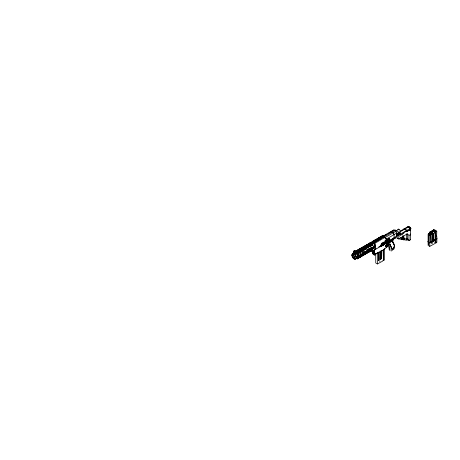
<?xml version="1.0" encoding="UTF-8"?>
<svg xmlns="http://www.w3.org/2000/svg" width="460" height="460" viewBox="0 0 460 460"><rect width="100%" height="100%" fill="white"/><g stroke="black" fill="none" stroke-linecap="round" stroke-linejoin="round"><path stroke-width="0.69" d="M387.291 244.72L387.291 245.795L386.906 246.019L386.906 244.944L387.291 244.72L386.135 245.065M381.288 246.037L375.199 249.51L374.779 248.952L375.055 249.113M380.84 246.209C380.828 245.232 381.443 246.577 381.725 245.784M381.133 245.801L381.719 246.065L381.944 245.657M381.277 245.6C381.363 244.559 382.386 246.353 382.818 245.151M381.57 245.191L381.719 244.708L382.593 245.565M381.863 244.789L382.013 244.3L383.059 245.048M382.151 244.381L382.507 243.748L383.49 244.726L382.507 243.748L380.449 246.652C379.258 246.192 382.49 243.035 383.646 242.667M382.133 243.558L383.353 244.645L382.674 245.358M369.265 249.314L369.633 249.469M371.076 248.273L371.444 248.429M388.43 246.06L388.338 245.094A2.599 1.501 -60 0 0 388.32 244.846M390.367 245.617L390.183 244.634L389.332 244.789L390.298 244.806L390.327 245.87M355.275 252.787L355.298 252.661A1.035 0.598 -60 0 0 355.517 252.034L355.867 252.39L355.333 252.827M397.026 238.044L397.032 236.003L396.738 236.095M358.012 256.766L358.006 256.841A2.95 1.702 60 0 1 356.212 257.876A2.95 1.702 60 0 1 354.131 258.784M358.081 256.726L358.075 256.801A2.95 1.702 60 0 1 356.281 257.836M388.412 245.421L388.349 245.881M385.417 245.939L385.612 245.41M356.178 252.592L354.131 254.127L354.062 254.869L356.845 252.937L356.845 251.844L356.08 251.959C355.407 249.538 352.797 252.908 354.131 254.127M357.914 256.72L364.815 252.574L357.874 256.542M364.78 252.557L357.874 256.703M367.109 251.453L366.787 251.476M372.985 247.917L373.531 247.624L373.06 247.894M392.759 238.809C391.293 243.668 392.61 237.262 393.432 238.797M392.828 238.958L393.133 239.234M393.547 238.999L393.547 239.079A0.983 0.569 -60 0 0 393.547 238.113L393.478 238.073A0.983 0.569 -60 0 1 393.478 239.039L392.725 239.131M393.829 239.154L392.092 240.724M394.41 246.433L394.128 248.837L391.138 251.051M430.951 232.587L431.02 232.628A1.575 0.908 60 0 1 431.428 234.617L430.951 232.587L435.051 230.299A1.575 0.908 60 0 1 435.459 232.288L435.309 231.719L435.729 231.478L435.902 239.286L434.706 239.717M388.326 245.347L388.97 246.123A1.972 1.138 -60 0 1 389.085 246.721L389.097 247.359L389.747 247.905A3.341 1.932 -60 0 1 389.896 248.687L390.011 250.671M365.395 252.557L365.987 252.511A0.592 0.339 -60 0 0 366.005 251.603L365.803 251.528A0.581 0.397 -70.8 0 0 365.424 251.896L365.418 252.068A0.592 0.339 -60 0 0 365.418 252.552L357.431 257.422A2.95 1.702 60 0 1 355.994 258.25M365.838 252.431L366.66 252.091M387.153 244.214L392.092 240.965L391.69 239.108L391.759 240.269C392.938 241.506 393.967 237.101 392.144 240.58M373.6 248.429L372.197 248.906M396.451 233.944L399.36 232.507M399.084 232.346L396.52 234.146M396.75 234.238C396.974 234.059 398.256 235.296 397.21 234.916M396.687 235.152C395.939 234.801 397.359 235.635 396.692 235.227M368.282 250.734L368.558 250.573L366.873 251.85M368.103 250.918L366.982 251.66M368.512 250.562L368.661 250.062L368.431 250.941M369.184 250.217L369.449 249.418M370.317 249.521C371.128 248.429 369.478 250.476 370.087 250.257M370.766 248.848L370.886 249.113L371.283 248.544M371.139 249.377L371.369 248.498M371.197 249.331L371.709 248.676M375.199 248.066L374.291 250.918L372.905 251.718L371.444 250.878M393.116 238.585L393.288 239.096M402.558 238.188L403.339 238.642M370.122 243.167L370.26 242.811L355.103 251.557M380.627 246.698L380.851 246.29M380.702 246.491L381.07 246.163M381.144 246.238L381.507 245.91M381.8 245.858L382.162 245.531M382.237 245.611L382.599 245.278M359.001 249.234L359.415 249.734L361.951 248.268L361.365 247.865L359.001 249.234L359.415 249.469L361.778 248.107M360.582 250.407L360.249 249.952L360.582 250.407L359.921 250.786L359.415 250.435L356.759 252.034L359.415 250.435M362.192 247.388L362.612 247.888L368.207 244.657L367.615 244.254L362.192 247.388L362.681 247.664M360.249 256.697C361.267 256.743 359.68 257.64 359.415 257.18M363.779 248.561L363.446 248.107L363.779 248.561L363.118 248.94L362.612 248.653L360.249 249.952M363.446 254.851C364.464 254.897 362.882 255.794 362.612 255.334M371.668 242.656L371.162 242.207L368.448 243.771L368.868 244.271L371.668 242.656L372.416 242.932L369.529 244.657L370.035 244.944L369.702 244.496M369.288 251.959L370.122 251.482M375.889 239.476L376.309 239.976L378.287 238.838L376.309 239.717L375.889 239.476L377.7 238.435L378.287 238.838M378.534 237.952L378.948 238.452L381.484 236.992L380.897 236.589L378.534 237.952L378.948 238.194L381.317 236.831M372.836 242.207L372.554 241.402L373.721 242.236L376.309 240.683L376.815 241.034L384.232 236.589L373.945 242.851L376.889 240.827M384.232 236.589L382.565 235.623L381.645 236.319L382.151 236.607L393.691 230.006L394.243 230.328L394.881 229.96L396.123 230.673L395.968 231.144M383.312 237.279L382.984 236.831L383.312 237.279L382.651 237.665L382.151 237.371L379.615 238.838L380.115 239.125M371.093 242.811L372.071 241.764L382.22 235.905L384.859 237.429L386.526 239.194L386.32 243.093L383.053 245.243M432.469 234.013L432.831 233.68L430.813 235.025L431.031 242.092L430.859 234.289L430.836 235.02M387.015 243.892L387.28 243.323L389.534 244.944M397.014 236.066L406.49 230.598L407.008 231.069A1.328 0.765 -60 0 0 407.629 231.225M360.404 256.185L360.531 256.778L360.249 256.617L362.612 255.57L362.681 254.731L362.963 255.375L362.681 255.214L365.044 254.167L365.044 253.46C371.525 250.861 364.832 252.304 366.022 253.604L365.74 252.96M366.827 251.913L371.784 249.308L371.898 248.889M367.373 251.43L367.655 251.66M409.388 230.069L410.228 228.442M394.381 246.387L392.805 249.176A0.719 0.414 -60 0 1 392.236 249.636A0.719 0.414 -60 0 1 391.931 249.234L391.937 248.952A3.341 1.932 -60 0 0 391.793 248.176L391.368 247.658M410.855 228.562L410.648 229.321L410.855 228.401L407.796 226.797L403.886 228.919L404.087 229.419M407.934 239.867L409.256 240.632L410.648 239.51M393.432 239.579L393.668 239.211A1.673 0.966 -60 0 1 394.387 238.516L395.916 237.389L393.547 238.757M353.573 253.862L353.228 254.386C353.096 253.075 353.429 249.015 355.247 251.476L355.942 251.298L356.425 251.838L371.996 242.851L371.996 243.173L371.162 242.207M362.928 250.096L365.044 249.032L364.768 248.871L365.044 249.74L366.022 249.176L366.022 248.469M397.043 234.266L396.75 234.347M397.072 234.284L397.348 234.169L397.216 234.571M398.573 233.381C398.274 233.082 399.751 234.876 398.642 233.352M367.966 251.091L368 250.855M368.207 251.074L367.948 250.286M368.868 250.568L369.409 250.378M369.127 250.527L368.937 249.993M369.897 250.125L369.633 250.033M370.03 250.004L369.84 249.475M370.99 249.734L370.432 249.452M371.893 249.211L371.582 249.004L372.105 248.848M395.381 230.207L400.683 233.266L400.441 234.094A2.07 1.196 60 0 0 400.378 233.916M375.682 248.831L375.199 249.51L375.199 245.605L374.291 243.691L371.927 242.328L372.071 241.764L374.71 243.288L375.682 245.456L375.199 245.605M392.225 240.453L393.214 239.177M380.115 246.646L382.277 243.639M383.099 245.272L383.588 244.685L382.542 243.645L380.541 246.75M434.102 231.248L433.929 230.443L434.562 230.161A0.793 0.517 -52.8 0 1 435.108 230.242L436.028 231.167L436.632 231.092A0.788 0.454 -60 0 0 436.235 231.127M398.647 238.516L398.187 238.395A0.885 0.512 -60 0 1 398.314 237.182A4.318 2.495 -60 0 1 399.993 235.635L401.936 234.514L403.328 232.909L406.87 230.862L407.042 231.725M374.256 250.855A1.179 0.678 60 0 1 374.388 252.097L374.291 252.845L376.171 253.926L382.846 250.395L386.596 247.267L386.596 246.14L386.043 246.744A0.983 0.374 -73 0 1 385.584 246.439A0.983 0.374 -73 0 1 386.043 245.14L386.596 244.536L386.596 242.449L387.435 242.771L391.69 240.229M386.906 244.944C385.675 244.657 384.813 247.417 386.572 245.893M354.131 251.873L354.372 251.861M356.184 252.937L354.062 254.087M362.118 255.369L359.904 256.335L359.904 256.818L357.817 258.02L357.817 257.537L358.093 258.181L357.817 258.02M373.451 247.744L373.123 247.98M382.772 250.355L383.329 249.791M374.291 243.691L384.859 237.429M393.691 230.006L390.741 232.03M407.525 233.691L400.022 238.188A3.571 2.064 -60 0 1 398.578 238.539L398.567 238.533M386.457 242.776L382.944 245.042L383.427 244.369L383.588 244.685M377.476 240.649L376.97 240.361L378.948 239.154L379.454 239.51M379.615 238.838L382.151 237.308L382.651 237.665M374.014 252.344L373.698 252.54A1.179 0.678 60 0 1 372.519 251.861L372.387 251.585A1.179 0.678 60 0 1 372.278 251.039M407.962 239.884L408.02 239.838A0.592 0.339 60 0 0 407.658 238.907L407.658 234.41M432.549 240.965L433.665 240.643L433.665 233.197L432.549 234.025L432.831 241.126L430.813 241.966M434.24 233.053L434.499 232.714L433.406 233.536M435.729 231.478L435.678 239.154M392.207 240.2L392.995 239.476M368.092 251.166L368.506 250.901M370.8 249.602L371.22 249.337M386.992 245.887L389.85 244.386L389.867 241.73M386.992 246.209L388.545 245.099L390.298 244.806M357.846 256.438L357.276 256.668L357.506 257.197M375.757 254.501L375.757 262.999L377.418 263.959L382.576 261.159L383.053 260.308L383.548 260.596L384.508 259.865L384.508 248.532M435.902 231.575L436.379 231.213A0.793 0.391 -66.3 0 1 436.793 231.219L436.62 236.808L436.511 235.945M436.62 236.808L436.862 236.63L436.862 238.556L435.902 239.286M428.105 241.845L428.105 245.381L429.766 246.341L434.924 243.535L435.401 242.69L435.902 242.978L435.902 239.441L437 238.797L429.749 242.96L427.84 241.695L429.766 242.811L435.678 239.637L436.862 238.556M435.902 242.978L436.862 242.247L436.862 238.717M358.058 252.908L360.249 251.884L360.531 252.35L360.18 252.552L359.904 251.844M368.42 246.922L370.61 245.899M370.852 245.519L372.485 244.737L371.139 245.191M358.058 257.479L359.76 256.588L357.748 257.675A2.95 1.702 60 0 1 357.224 257.738M370.852 250.09L372.054 249.458L370.541 250.286L370.541 250.999L368.172 252.04L368.454 252.201C367.189 251.212 373.422 249.521 368.103 251.695L368.103 252.402L366.022 253.604M387.435 242.771L387.153 246.945L386.596 247.267M386.095 241.615L386.112 239.821L386.141 241.621L385.624 240.396L386.233 241.575M391.719 248.135A3.341 1.932 -60 0 1 391.868 248.912L391.862 249.193A0.719 0.414 -60 0 0 392.167 249.596A0.719 0.414 -60 0 0 392.736 249.136L394.306 246.347A0.673 0.391 -60 0 0 394.404 245.692L392.731 242.224A1.403 0.811 -60 0 1 392.65 241.736A3.289 1.897 -60 0 1 393.363 239.539L393.478 239.355A1.667 0.96 -60 0 1 394.312 238.475L394.847 238.153M363.377 247.026L355.591 251.516L355.591 251.2L358.162 249.711L358.754 250.113L356.097 251.649M372.554 241.402L375.055 239.959L375.647 240.361L373.06 241.856M355.453 251.516L357.541 250.315M357.886 250.113L360.249 249.073M362.405 247.503L360.318 248.71L360.318 249.418M365.809 245.536L368.172 244.496M368.247 244.133L369.846 243.208M364.579 246.33L370.565 242.874M373.146 241.385L376.09 239.683M377.263 239.005L382.846 236.106M368.034 244.496L362.612 247.888M368.448 243.771L368.868 244.013L371.582 242.449M372.974 241.644L375.475 240.2M381.731 236.106L382.151 236.348L382.984 235.865M358.685 249.975L359.726 249.372M353.504 253.287L356.563 251.683L355.798 251.798C355.373 249.619 352.751 252.137 353.786 253.443L353.504 253.287C352.475 251.976 355.091 249.458 355.522 251.637L356.287 251.677M371.513 242.891L371.927 242.65L373.043 243.288L356.914 252.603L372.905 243.208M355.315 252.402L353.648 253.368L353.855 255.651M355.08 252.655L355.58 252.264L355.379 251.792M383.485 236.221L387.153 234.1M388.378 233.392L390.212 232.334M353.786 253.443L356.011 252.16M363.446 248.107L368.868 244.979L369.374 245.329L370.035 244.944M382.984 236.831L383.818 236.348M360.077 250.113L362.612 248.653L363.118 248.94M363.273 248.268L368.868 245.036L369.374 245.329M369.529 244.657L372.33 243.041M372.554 243.012L373.652 243.403A2.95 1.702 60 0 1 375.124 247.204M373.721 242.236L376.309 240.741L376.815 241.034M376.97 240.361L378.948 239.154M382.812 236.992L383.732 236.457M383.594 237.118L395.439 230.282M395.997 230.598L395.358 230.966L396.75 233.053L396.75 236.055M358.34 252.58L359.381 251.982M360.772 251.177L361.813 250.573M366.263 248.009L367.827 247.106M356.914 252.603L357.748 253.086L372.905 244.335L372.916 245.531A2.95 1.702 60 0 1 373.37 246.571L373.6 246.824M395.893 231.035L398.975 229.258M362.681 250.476L360.404 251.735M384.709 237.762L395.916 231.288M356.845 252.937L356.966 253.034A2.95 1.702 60 0 1 357.696 253.874L358.093 253.753L357.817 253.368L359.904 252.16M360.249 251.959L362.336 250.435M364.768 249.355L362.681 250.556C363.331 250.93 362.451 251.436 362.336 250.757M365.74 248.791L367.827 247.267M367.827 247.589C367.942 248.262 368.822 247.762 368.172 247.388L370.26 246.18L370.26 245.697L370.541 246.571L370.886 246.37L370.61 245.496L370.886 246.37M370.61 245.979L372.209 245.059L372.209 244.576M372.209 245.059L372.761 245.283M355.097 256.703L353.855 257.422L353.648 258.744L354.166 258.761A2.95 1.702 60 0 0 356.235 257.864A2.95 1.702 60 0 0 354.706 254.34L354.551 254.259M386.153 239.171L396.75 233.053M400.217 231.167L403.851 229.074M373.451 246.899L365.838 251.522M396.468 236.216L396.468 236.871L396.365 233.996L408.687 226.843A2.07 0.845 48.4 0 1 410.268 228.465M357.799 256.41L365.418 252.068M386.015 240.298L389.614 238.217M396.572 234.117L399.429 232.547M369.754 249.245L370.363 249.533L369.391 250.378L369.575 249.625M370.875 249.239L370.541 249.51M384.284 241.379L389.683 238.257M368.627 250.493L369.012 250.395M370.841 249.216L371.254 249.021M371.72 248.831L371.444 248.992M381.788 243.179L383.646 242.109M373.635 248.291L372.381 249.009L371.973 248.774L368.857 250.648L369.184 250.775M370.61 250.637L370.886 250.798L370.61 250.154L370.61 250.637L373.112 248.791A2.846 1.644 60 0 0 373.451 248.181M381.167 244.22L382.381 243.518M386.032 241.408L389.683 239.303M398.808 234.002L400.401 233.105M381.236 244.26L385.997 241.494M386.101 241.448L389.752 239.344M365.74 253.443L368.103 252.402M356.425 258.261L356.845 258.664L358.386 257.772M365.251 253.811L366.459 253.115M382.455 243.857L382.478 243.363L383.565 244.45M357.748 257.675L357.748 258.543L356.914 258.06L356.914 258.382L357.259 258.583L363.268 255.116M364.469 254.42L372.278 249.912L372.278 250.234L371.858 249.993M382.645 243.829L382.317 243.777M358.093 258.181L360.18 256.979L360.18 256.266M360.531 256.778L362.612 255.57M362.963 255.375L365.044 254.167M368.454 252.201L370.541 250.999M370.886 250.798L372.485 249.872L372.485 249.165M382.818 243.731L386.457 241.787M356.845 258.664L357.259 258.905L372.761 249.872L372.761 249.004M400.683 233.749L393.829 237.739L393.559 238.757M404.328 229.206L404.409 228.729A1.857 0.408 39.2 0 1 405.749 229.505L406.772 230.437L410.533 228.286L409.653 227.556M386.906 241.948L388.119 241.247M389.332 240.545L391.155 239.499M374.779 249.274L376.015 248.555M378.747 246.98L380.621 245.899M381.817 245.209L383.094 244.473M384.324 243.76L385.56 243.047M386.118 242.725L394.105 238.113M394.312 238.475L395.916 237.63M405.674 229.712L406.059 230.04A2.018 0.443 39.2 0 1 406.41 230.385L406.784 230.943A1.328 0.765 -60 0 0 407.405 231.092L409.285 230.046M409.228 230.161L409.848 229.879A1.679 0.972 -60 0 1 410.4 230.391L410.441 230.678M406.772 230.437L407.111 230.937A1.156 0.667 -60 0 0 407.623 231.081L409.509 230.172A1.38 0.799 -60 0 1 410.199 230.575L410.228 230.816M372.525 251.505L373.175 252.166M373.037 252.247L373.98 252.379A1.179 0.678 60 0 0 373.669 250.844M374.291 252.189L374.152 253.885A0.885 0.512 60 0 1 373.526 254.248A0.885 0.512 60 0 1 372.905 253.167L372.905 252.086A1.38 0.793 60 0 1 372.698 251.758L372.542 251.436M387.222 244.657L388.407 243.972A2.265 1.311 -60 0 0 389.097 242.202M385.532 246.376L386.866 246.019M373.704 254.368A1.972 1.138 60 0 1 373.52 254.19L373.808 254.087A0.885 0.512 60 0 1 373.365 253.621M402.718 237.095A0.592 0.339 0 0 0 403.437 237.515A0.592 0.339 0 0 0 403.702 236.946L403.788 238.539L407.203 239.165L407.658 238.907A0.592 0.339 60 0 0 407.296 239.418M375.475 253.523L375.481 253.926A1.972 1.138 60 0 1 374.279 254.742L373.072 254.144A1.972 1.138 60 0 1 372.41 252.477L372.416 251.758M376.797 253.086L375.751 253.684A2.173 1.254 60 0 1 374.014 254.593M407.796 239.786L406.743 240.235L398.153 238.797A0.736 0.592 -79.6 0 0 398.964 238.429M429.502 233.502A1.575 0.908 60 0 1 429.91 231.984L434.01 229.695L429.743 232.518L429.651 233.812M430.951 232.927L434.407 230.931M428.45 244.708L428.45 234.479L432.164 232.334M434.022 231.265L435.298 230.627A1.179 0.678 60 0 0 436.477 231.305L435.275 231.984M432.411 232.34L431.854 232.656L431.658 232.26M435.229 230.316L435.108 230.242A0.788 0.454 -60 0 0 434.706 230.247L428.726 233.697A0.788 0.454 -60 0 0 428.335 234.111L428.519 234.893L429.077 235.181M431.451 233.893L430.255 234.583A0.788 0.454 -60 0 0 429.864 234.997L428.938 235.261M430.859 234.289L431.279 234.048M431.56 234.128L429.663 235.238A1.179 0.678 60 0 1 428.484 234.56L428.45 234.479M434.706 232.777L435.729 232.185M433.383 240.482L434.499 240.16L434.217 239.999M431.302 241.845L432.549 241.442M434.217 240.482L433.383 240.643L433.665 240.804M434.706 239.878L435.902 239.441M433.941 240.965L434.217 241.126L433.941 241.281L433.941 240.321M434.654 242.569L435.896 241.856M431.031 234.387L430.399 234.663A0.782 0.506 -52.8 0 0 429.766 235.583L429.766 242.65L431.031 242.092M370.541 250.286L370.26 250.838M365.044 253.46L364.768 254.006M362.56 254.886L364.613 253.753L360.404 256.306M356.212 252.643L354.062 253.765L356.287 252.724M393.064 238.435L393.444 238.694M409.814 240.149L408.98 240.471L408.98 235.175L406.72 233.87M385.348 246.382L385.434 246.468A0.736 0.425 -60 0 0 385.808 246.433L386.596 246.14M434.01 230.04L433.682 231.489M408.98 235.175L409.814 235.014M374.348 247.67A0.592 0.339 -60 0 1 373.876 247.422A0.592 0.339 -60 0 1 374.417 246.692L374.452 246.686M392.391 241.695L392.719 241.776A1.403 0.811 -60 0 0 392.8 242.265L394.473 245.732M410.337 234.565L410.504 234.002M410.441 235.037L410.441 228.321M365.936 248.584L368.172 247.388M391.293 247.635L391.058 246.945A1.972 1.138 -60 0 0 390.942 246.353M395.163 230.678L394.881 229.96M373.468 252.494L373.842 252.459A1.179 0.678 60 0 0 373.526 250.924M399.987 237.837L402.626 238.326L402.868 236.221M409.952 227.717L409.549 227.579M409.532 227.798L409.917 227.827L409.745 226.872A0.592 0.339 -60 0 0 409.325 226.63L408.687 226.843A2.07 0.845 48.4 0 0 407.594 226.918M372.841 242.874L372.571 242.782A2.95 1.702 60 0 0 372.312 242.73M373.606 252.413L373.112 252.643L373.25 251.12M391.224 247.595L391.69 247.969M398.981 232.294L399.395 232.553A2.07 1.196 60 0 1 399.78 232.933M390.626 246.025L390.925 246.244M434.01 229.695L433.941 229.655A1.575 0.908 60 0 0 433.423 230.138M409.463 227.596L410.855 228.401M432.423 243.696L430.813 242.771L430.813 242.127L431.031 242.897M429.766 242.65L428.105 241.684L428.105 234.623A0.782 0.385 -66.3 0 1 428.576 233.623L429.232 233.346L429.232 234.054M407.347 239.533L406.335 238.947L406.335 234.312M391.046 231.529L393.271 232.817L394.105 234.583L394.105 237.578M384.232 236.911L382.846 236.428M386.526 239.194L384.859 237.67M381.484 236.992L380.897 236.589M379.787 238.677L380.202 238.918M377.142 240.2L377.562 240.442M375.647 240.361L375.055 239.959M383.347 244.927L382.162 244.099M383.03 245.312L382.013 244.3M382.156 245.812L381.432 245.111M381.719 246.065L381.139 245.519M381.501 246.192L380.989 245.726M373.808 242.127L374.221 242.69L373.945 242.529M381.064 246.445L380.702 246.129M368.207 244.657L367.615 244.254M368.172 246.905L368.454 247.773M370.817 248.791L370.478 248.618M370.541 248.952L370.173 248.739L370.38 249.067M371.266 249.573L371.111 249.423M369.575 249.136L369.915 249.314M370.363 250.096L370.208 249.947M369.012 249.832L368.667 249.659M369.357 249.993L368.73 250.556M371.72 251.361L373.043 252.12M368.73 249.993L368.362 249.78L368.575 250.113M368.96 250.223L368.851 249.763M369.156 250.441L369.46 250.614M368.103 250.355L367.764 250.183M368.558 251.137L368.397 250.987M367.977 251.125L368.282 251.298M361.951 248.268L361.365 247.865M362.681 250.073L362.963 250.947M380.075 261.32L378.465 260.389L378.465 252.643M362.612 255.07L363.118 255.363M355.591 251.2L356.011 251.436L358.754 250.113M356.845 251.919L357.259 252.482L356.914 252.281M359.415 256.916L359.921 257.209M392.092 240.862L387.653 243.121L387.573 243.719M356.425 253.178L356.546 253.276A2.95 1.702 60 0 1 358.075 256.174L358.012 256.289M356.356 253.218L356.477 253.316A2.95 1.702 60 0 1 358.006 256.214M355.833 253.517L355.994 253.598A2.95 1.702 60 0 1 357.466 256.151L357.506 256.398M354.413 254.34L354.534 254.443A2.95 1.702 60 0 1 355.729 258.796A2.95 1.702 60 0 1 352.337 256.967M382.576 243.466L382.961 243.811M406.49 230.598L405.455 229.655A1.857 0.408 39.2 0 0 404.133 228.89M381.869 244.501L382.812 245.439M381.576 244.91L382.375 245.686M381.282 245.318L381.938 245.939M380.846 245.927L381.282 246.318M380.552 246.336L380.846 246.571M403.328 232.909L403.84 233.571M401.936 234.514L402.454 235.181M370.26 246.18L370.541 246.571M389.281 250.067L389.039 248.319M404.449 229.465L404.213 229.12A2.018 0.443 39.2 0 1 404.242 228.994L404.38 228.959A1.564 0.345 39.2 0 1 405.703 229.724M390.856 246.203L391.017 246.393A1.972 1.138 -60 0 1 391.126 246.986L391.144 247.624M375.337 248.952L375.613 249.751M392.524 240.821L394.231 244.473M435.217 231.023L434.982 230.259M432.492 231.777L432.67 232.145M430.824 232.743L430.997 233.111M393.133 232.737L393.967 234.502M375.055 245.577L374.221 243.811L373.112 243.173L373.388 242.046L383.398 236.267L383.398 236.75M370.691 248.889L370.933 249.487L370.772 249.176M368.052 250.412L368.161 250.803M410.004 230.69L409.975 230.443A1.38 0.799 -60 0 0 409.722 230.086M435.678 239.315L435.678 242.851M433.941 233.22L433.941 240.16M433.107 233.703L433.107 240.643M432.273 234.186L432.273 241.126M429.979 232.024L429.979 232.369M429.749 242.799L429.766 246.341M410.648 239.666L410.648 234.853A0.592 0.339 -60 0 0 410.441 234.554M403.702 235.738L403.702 236.946M395.565 230.351L395.565 230.851M392.161 232.173L392.161 232.656M387.918 245.14L387.918 245.456M386.181 239.154L386.181 242.69M383.548 249.262L383.548 260.596M383.329 249.843L383.329 260.469M382.565 235.623L382.565 235.945M381.869 250.591L381.593 258.905L381.593 250.752M381.035 251.074L380.759 259.388L380.759 251.235M380.202 250.878L379.925 259.865L379.925 251.718M378.683 252.068L378.683 260.515M377.418 253.333L377.418 263.959M375.199 253.368L375.199 254.087A1.972 1.138 60 0 1 374.538 254.995L373.808 254.811L373.808 254.087M374.434 252.925L374.434 253.724A0.885 0.512 60 0 1 373.968 254.156M373.526 252.241L373.526 254.248M373.181 252.201L373.181 253.006A0.885 0.512 60 0 0 373.267 253.414M372.485 244.737L372.485 245.444M368.103 247.261L368.103 247.974M367.827 251.758L367.827 252.241M365.044 249.032L365.044 249.74M362.612 250.435L362.612 251.143M362.336 254.926L362.336 255.415M360.531 251.637L360.531 252.35M360.18 251.838L360.18 252.552M358.093 253.753L357.817 252.885L357.817 253.368M357.748 253.086L357.748 253.954M357.259 258.583L357.259 258.905M352.188 256.617A2.95 1.702 60 0 1 353.452 253.816M354.671 254.363A2.95 1.702 60 0 1 356.201 257.882M353.861 258.606A2.95 1.702 60 0 1 352.475 256.887M352.118 255.835A2.95 1.702 60 0 1 353.591 253.736A2.95 1.702 60 0 0 352.153 255.817M353.895 258.583A2.95 1.702 60 0 1 352.895 257.531M374.417 246.692A0.592 0.339 -60 0 1 374.653 247.256M353.734 251.361A0.834 0.483 -60 0 1 354.424 251.171M353.487 252.546A0.834 0.483 -60 0 1 353.487 251.718M373.353 253.989A1.972 1.138 60 0 1 373.192 253.765M372.836 253.04A1.972 1.138 60 0 1 372.692 252.316L372.692 251.919A2.173 1.254 60 0 0 372.853 252.96M372.134 250.959A1.38 0.793 60 0 0 372.266 251.597L372.422 251.919A1.38 0.793 60 0 0 373.802 252.712L373.957 252.569A1.38 0.793 60 0 0 373.6 250.827M373.135 252.298A1.38 0.793 60 0 0 374.078 252.552L374.233 252.408A1.38 0.793 60 0 0 374.078 250.959M373.98 251.016A1.179 0.678 60 0 1 374.193 251.574M374.221 251.838A1.179 0.678 60 0 1 374.193 252.074M374.118 252.298A1.179 0.678 60 0 1 373.744 252.333M374.273 249.567A0.885 0.512 60 0 1 374.21 249.705M373.802 254.42A2.173 1.254 60 0 1 373.606 254.225M377.844 252.73A2.173 1.254 60 0 1 376.728 253.702M377.821 252.77A1.972 1.138 60 0 1 377.183 253.466M377.677 252.85A1.972 1.138 60 0 1 377.039 253.546M397.762 229.632A1.771 1.023 60 0 1 399.188 229.402A1.771 1.023 60 0 1 400.217 231.547A1.771 1.023 60 0 1 398.975 232.145M385.543 245.393A0.736 0.425 -60 0 0 385.434 245.554L385.348 245.738A0.822 0.477 -60 0 0 385.296 246.255M385.664 245.255A0.736 0.425 -60 0 1 385.808 245.151M395.025 238.125A0.638 0.368 -60 0 1 394.864 238.033M403.656 236.814A0.736 0.425 0 0 1 403.891 237.429A0.736 0.425 0 0 1 402.81 237.509A0.736 0.425 0 0 1 402.764 236.883M397.704 238.648A0.736 0.592 -79.6 0 1 397.129 238.533M398.785 238.498A0.592 0.471 -79.6 0 1 398.113 238.585M402.051 238.487A0.592 0.471 -79.6 0 1 402.805 238.516A0.592 0.471 -79.6 0 1 402.529 239.407A0.592 0.471 -79.6 0 1 401.919 238.918M403.673 238.493A0.592 0.471 -79.6 0 1 403.943 239.384A0.592 0.471 -79.6 0 1 403.15 239.413M401.839 238.539A0.788 0.627 -79.6 0 1 402.874 238.297A0.788 0.627 -79.6 0 1 402.626 239.562A0.788 0.627 -79.6 0 1 401.764 238.935M403.707 238.303A0.788 0.627 -79.6 0 1 404.018 239.568A0.788 0.627 -79.6 0 1 402.948 239.349M400.01 233.231A2.07 1.196 60 0 1 400.119 233.398M396.307 233.496A2.208 1.276 60 0 1 396.365 233.996M389.154 246.847A3.341 1.932 -60 0 1 389.229 247.388M389.085 246.807A3.341 1.932 -60 0 1 389.16 247.348L389.223 247.67A0.719 0.414 -60 0 0 389.355 248.026A0.719 0.414 -60 0 1 389.154 247.63M358.288 254.84C359.289 257.744 363.946 249.291 358.288 254.84M361.974 252.712C362.992 255.587 367.712 247.146 361.974 252.712M366.631 250.027L366.936 250.441L371.806 247.635L371.893 247.146L366.631 250.027M365.642 252.367C366.39 253.362 366.419 250.677 365.642 252.367M374.227 247.532C374.969 248.544 374.952 245.881 374.227 247.532M361.152 255.237L358.443 256.962L361.152 255.237M364.837 253.109L362.112 254.811L364.832 253.144M397.796 233.962L398.113 233.726L397.796 233.962M398.176 234.462L398.492 234.226L398.176 234.462M432.549 241.764L432.273 242.247L432.549 241.764M433.383 241.281L433.107 241.764L433.383 241.281M353.096 256.214A1.081 0.627 60 0 0 354.321 257.508A1.081 0.627 60 0 0 354.148 255.886A1.081 0.627 60 0 0 353.096 256.214M354.947 252.914A0.834 0.483 -60 0 0 355.212 251.62A0.834 0.483 -60 0 0 354.223 252.494A0.834 0.483 -60 0 0 354.947 252.914"/></g></svg>
